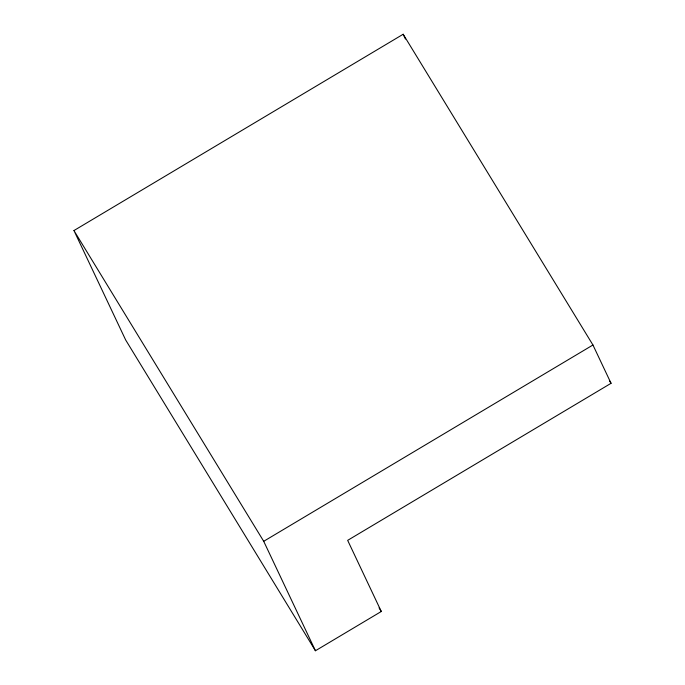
<?xml version="1.0" encoding="UTF-8"?>
<svg xmlns="http://www.w3.org/2000/svg" width="685" height="685" viewBox="0 0 685 685"><rect width="100%" height="100%" fill="white"/><g stroke="black" fill="none" stroke-linecap="round" stroke-linejoin="round"><path stroke-width="1.03" d="M73.946 230.554L403.182 34.25L592.945 345L611.054 383.309L347.663 540.354L381.288 611.491L315.442 650.75L125.68 340L73.946 230.554L263.708 541.304L315.442 650.75M263.708 541.304L592.945 345M609.385 380.577L611.054 383.309M379.062 607.843L381.288 611.491M403.182 34.25L405.443 39.036"/></g></svg>
